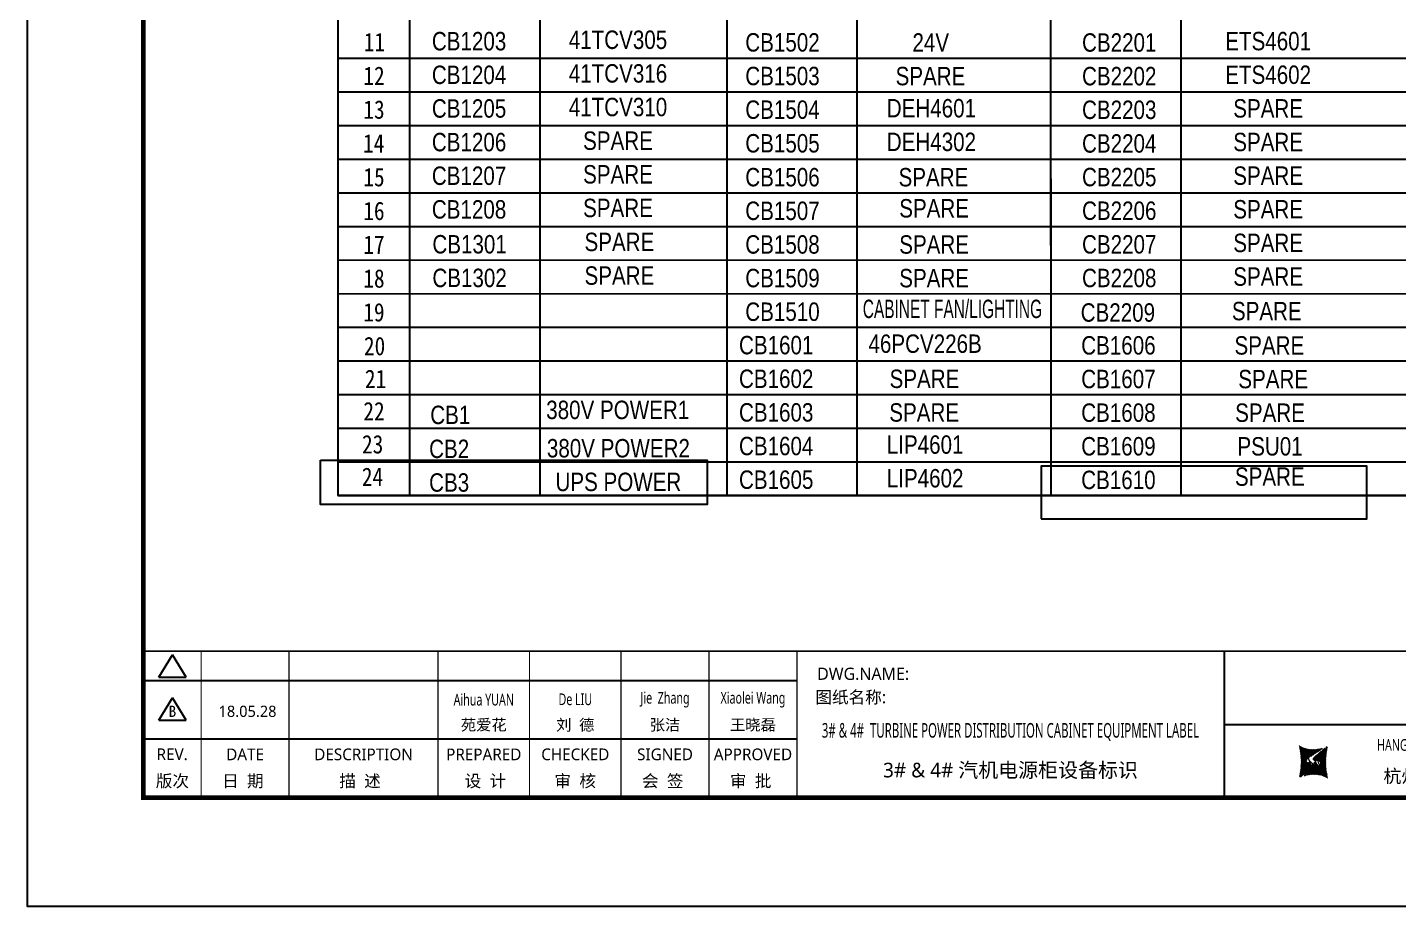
# Model space of a CAD drawing. Extents: x 81437 to 204847, y -54769 to -29444.
# Drawn here: x 120355 to 123166, y -41576 to -39774 of the extents above; entities that cross this region are included whole.
import ezdxf
from ezdxf.enums import TextEntityAlignment as Align
from ezdxf.lldxf.tags import DXFTag

# ---------------------------------------------------------------- set-up
doc = ezdxf.new("R2010")
doc.units = 0
doc.header["$LTSCALE"] = 100
doc.header["$MEASUREMENT"] = 0
for name, color, linetype in [('t', 1, 'Continuous'), ('YLT_GridLine', 7, 'Continuous'), ('YLT_GridText', 7, 'Continuous'), ('标准图框及表格', 7, 'Continuous')]:
    doc.layers.add(name, color=color, linetype=linetype)
doc.layers.add('细实线', color=7, linetype='Continuous', lineweight=20)
doc.styles.add('HZ', font='arial.ttf', dxfattribs={"width": 0.7})
doc.styles.get("Standard").update_dxf_attribs({"font": ''})
doc.styles.add('YLT_Grid', font='', dxfattribs={"width": 0.85})
doc.styles.add('微软雅黑', font='')
doc.styles.get('Standard').set_extended_font_data('SimSun')
doc.styles.get('YLT_Grid').set_extended_font_data('宋体')
doc.styles.get('微软雅黑').set_extended_font_data('Microsoft YaHei')
tags = doc.linetypes.add('CENTER', pattern=[2, 1.25, -0.25, 0.25, -0.25]).pattern_tags.tags
tags[10:11] = [DXFTag(74, 4), DXFTag(75, 0), DXFTag(340, '0'), DXFTag(46, 1.0), DXFTag(50, 0.0), DXFTag(44, 0.0), DXFTag(45, 0.0)]
tags[8:9] = [DXFTag(74, 4), DXFTag(75, 0), DXFTag(340, '0'), DXFTag(46, 1.0), DXFTag(50, 0.0), DXFTag(44, 0.0), DXFTag(45, 0.0)]
tags[6:7] = [DXFTag(74, 4), DXFTag(75, 0), DXFTag(340, '0'), DXFTag(46, 1.0), DXFTag(50, 0.0), DXFTag(44, 0.0), DXFTag(45, 0.0)]
tags[4:5] = [DXFTag(74, 4), DXFTag(75, 0), DXFTag(340, '0'), DXFTag(46, 1.0), DXFTag(50, 0.0), DXFTag(44, 0.0), DXFTag(45, 0.0)]
pattern_1 = [(45, (-6.162819773475348, -58.86246267448996), (-0.736262898216564, 0.7362628982165641), [])]

# ---------------------------------------------------------------- blocks, each defined once
blk = doc.blocks.new('空开标识')
at = {"layer": 'YLT_GridText', "style": 'YLT_Grid', "width": 0.85}
blk.add_attdef('A路1', text='', height=28, dxfattribs=at).set_placement((38.7147169765085, 3.477287093177438), align=Align.CENTER)
blk = doc.blocks.new('空开12')
at = {"layer": 'YLT_GridText', "style": 'YLT_Grid', "width": 0.8}
blk.add_attdef('KA1', text='', height=28, dxfattribs=at).set_placement((31.39270106703043, 0.8407768793404102), align=Align.CENTER)
blk = doc.blocks.new('图框')
at = {"layer": '标准图框及表格'}
h = blk.add_hatch(dxfattribs=at)
h.set_pattern_fill('ANSI31', color=5, scale=8.329863809039892, style=0)
h.set_pattern_definition(pattern_1)
edge = h.paths.add_edge_path()
edge.add_arc((2393.094436262916, -3057.016314091056), 55.18534773488954, 238.1092081981581, 291.6531626184834)
edge.add_line((2413.457117633552, -3108.307481089123), (2382.362679957259, -3129.105284474292))
edge.add_arc((2232.744557938924, -3137.191253253037), 135.3602868968974, 346.3915348661821, 374.2500326978034)
edge.add_line((2364.304773850054, -3169.039594784347), (2391.343418124445, -3146.7148906974))
edge.add_line((2385.17637942767, -3139.143911424919), (2389.981166822123, -3139.761302572286))
edge.add_spline(control_points=[(2391.307199095063, -3146.750097628447), (2392.196661605914, -3145.885543305817), (2393.808172678844, -3144.319160410171), (2393.706362376579, -3140.114756849009), (2391.263680388605, -3139.875266105763), (2389.959101290711, -3139.747359722689)], knot_values=[0, 0, 0, 0, 6.844331067525468, 12.40042740766005, 18.76924275352248, 18.76924275352248, 18.76924275352248, 18.76924275352248], weights=[1, 1, 1, 1, 1, 1], degree=3, periodic=0)
edge.add_spline(control_points=[(2382.352543285211, -3129.127895979397), (2381.626555155563, -3129.73152025812), (2380.315378592357, -3130.821700626719), (2379.381276507607, -3132.24510027398), (2378.964379386169, -3132.880374753903)], knot_values=[0, 0, 0, 0, 5.253673658024614, 9.488438564008057, 9.488438564008057, 9.488438564008057, 9.488438564008057], weights=[1, 1, 1, 1, 1], degree=3, periodic=0)
edge.add_spline(control_points=[(2380.109845815059, -3131.144179531064), (2379.558651433159, -3131.767985770505), (2378.469607692277, -3133.249177120419), (2378.75000888206, -3136.59141356358), (2381.696031569307, -3138.758015293683), (2384.022624161043, -3139.007997601494), (2385.15175362843, -3139.129317677358)], knot_values=[10.66597461496156, 10.66597461496156, 10.66597461496156, 10.66597461496156, 18.97770399508879, 28.89455822145742, 41.119553648298, 52.64692538081317, 52.64692538081317, 52.64692538081317, 52.64692538081317], weights=[1, 1, 1, 1, 1, 1, 1], degree=3, periodic=0)
h = blk.add_hatch(dxfattribs=at)
h.set_pattern_fill('ANSI31', color=3, scale=8.329863809039892, style=0)
h.set_pattern_definition(pattern_1)
edge = h.paths.add_edge_path()
edge.add_line((2396.306912351669, -3134.638821765021), (2401.543221691929, -3135.303048767099))
edge.add_spline(control_points=[(2394.881673431148, -3127.632408877759), (2393.992210920092, -3128.496963200258), (2392.380699847337, -3130.063346096064), (2392.482510149457, -3134.26774965708), (2394.925192137576, -3134.507240400384), (2396.229771235499, -3134.635146783385)], knot_values=[0, 0, 0, 0, 6.844331067526932, 12.40042740766158, 18.76924275352342, 18.76924275352342, 18.76924275352342, 18.76924275352342], weights=[1, 1, 1, 1, 1, 1], degree=3, periodic=0)
edge.add_line((2421.884098676157, -3105.342911721815), (2394.845454401773, -3127.667615808762))
edge.add_spline(control_points=[(2406.462349776273, -3142.781070641064), (2406.85282482484, -3142.285248106444), (2407.700959278394, -3140.915136680455), (2407.438863643569, -3137.791092942495), (2404.4928409567, -3135.624491212552), (2402.166248364556, -3135.374508904741), (2401.037118897577, -3135.253188828716)], knot_values=[12.65408913243743, 12.65408913243743, 12.65408913243743, 12.65408913243743, 18.97770399508879, 28.89455822145742, 41.119553648298, 52.64692538081317, 52.64692538081317, 52.64692538081317, 52.64692538081317], weights=[1, 1, 1, 1, 1, 1, 1], degree=3, periodic=0)
edge.add_line((2405.463463917236, -3143.838156073773), (2406.618423075823, -3142.594514654259))
edge.add_line((2403.858524028219, -3145.261600863971), (2405.463463917236, -3143.838156073904))
edge.add_line((2372.73175489228, -3166.075025417009), (2403.826192568573, -3145.277222031841))
edge.add_arc((2393.094436262916, -3217.366192415033), 55.18534773488965, 58.10920819815809, 111.6531626184834)
edge.add_arc((2553.444314586908, -3137.191253253037), 135.360286896897, 166.3915348661823, 194.2500326978024)
at = {"color": 7}
for p, q in [((2209.47921527367, -2910.443887418679), (2209.47921527367, -3210.443887418679)), ((-6.162819773475348, -2970.443887418679), (1333.995352829523, -2970.443887418679)), ((2209.47921527367, -3060.443887418679), (3109.47921527367, -3060.443887418679)), ((-6.162819773475348, -3090.443887418679), (1333.995352829523, -3090.443887418679))]:
    blk.add_line(p, q, dxfattribs=at)
at = {"color": 7, "const_width": 3}
blk.add_lwpolyline([(4109.47921527367, -2910.443887418679), (-6.162819773475348, -2910.443887418679)], dxfattribs=at)
at = {"layer": 't', "color": 7}
for p, q in [((25.78656344305637, -2963.855076038152), (53.73638948711596, -2917.984787991318)), ((81.68621553114644, -2963.855076038152), (53.73638948711596, -2917.984787991318)), ((25.78656344305637, -2963.855076038152), (81.68621553114644, -2963.855076038152)), ((25.78656344305637, -3051.839702165522), (53.73638948711596, -3005.969414118631)), ((81.68621553114644, -3051.839702165522), (53.73638948711596, -3005.969414118631)), ((25.78656344305637, -3051.839702165522), (81.68621553114644, -3051.839702165522))]:
    blk.add_line(p, q, dxfattribs=at)
at = {"layer": 't', "color": 7, "const_width": 9.61519705431492}
blk.add_lwpolyline([(4109.47921527367, -3210.443887418679), (4109.47921527367, -58.86246267448996), (-6.162819773475348, -58.86246267448996), (-6.162819773475348, -3210.443887418679)], close=True, dxfattribs=at)
at = {"layer": 't', "color": 7, "const_width": 2.40379926357873}
for points in [[(112.6024995874977, -2911.645787050457), (112.6024995874977, -3210.443887418679)], [(292.8874443558816, -2911.645787050457), (292.8874443558816, -3210.443887418679)], [(598.2254953145239, -2911.645787050457), (598.2254953145239, -3215.27550872017)], [(785.8254793036103, -2911.645787050457), (785.8254793036103, -3215.27550872017)], [(973.4254632926677, -2911.645787050457), (973.4254632926677, -3215.27550872017)], [(1153.71040806111, -2911.645787050457), (1153.71040806111, -3215.27550872017)], [(1333.995352829523, -2911.645787050457), (1333.995352829523, -3215.27550872017)]]:
    blk.add_lwpolyline(points, dxfattribs=at)
at = {"color": 7, "linetype": 'CENTER', "style": '微软雅黑'}
blk.add_text('杭州和利时自动化有限公司', height=27, dxfattribs=at).set_placement((2536.38633266712, -3179.976961063531))
at = {"color": 7, "style": '微软雅黑', "flags": 8}
for tag, p, height in [('DWG.NAME:', (1375.473639447489, -2969.2419877869), 25), ('DWG.NO.:', (3122.023352488108, -3089.264933317976), 24), ('图纸编号', (3309.199899152482, -3111.267140832559), 24), ('FILENO.:', (3122.509725826509, -3164.966587124836), 24), ('文档号', (3311.563545755656, -3182.994948628203), 24)]:
    blk.add_attdef(tag, p, '', height=height, dxfattribs=at)
at = {"color": 7, "style": '微软雅黑', "width": 0.8, "flags": 8}
for tag, p, height in [('PROJECTNAME:', (3119.317365890063, -2971.670387076527), 24), ('PROJECT_NAME', (3324.743137664682, -2969.191656158461), 25)]:
    blk.add_attdef(tag, p, '', height=height, dxfattribs=at)
at = {"color": 7, "style": '微软雅黑', "flags": 8}
for tag, height, width, p in [('RENLIU', 24, 0.7, (692.0254873090671, -3009.243060483925)), ('SHUFENWANG', 24, 0.7, (879.6254712981536, -3009.243060483925)), ('FANGHOU', 24, 0.7, (1063.567935676903, -3009.243060483925)), ('DANDANLI', 24, 0.7, (1243.852880445316, -3009.243060483925)), ('#10STATIONONTROLCABINETCOVER', 30, 0.6, (1771.737284051596, -3076.044837234568)), ('HANGZHOUHOLLYSYSAUTOMATIONCO.,LTD.', 24, 0.7, (2763.919484516009, -3104.577265918681))]:
    blk.add_attdef(tag, text='', height=height, dxfattribs=dict(at, width=width)).set_placement(p, align=Align.MIDDLE)
for tag, p in [('图纸名称:', (1371.649552043295, -3024.785799731683)), ('项目名称', (3272.897224152879, -3045.626842364768))]:
    blk.add_attdef(tag, text='', height=25, dxfattribs=at).set_placement(p, align=Align.BOTTOM_LEFT)
at = {"color": 7, "flags": 8}
blk.add_attdef('A', text='', height=23, dxfattribs=at).set_placement((53.73638948711596, -3033.744016823508), align=Align.MIDDLE)
at = {"color": 7, "style": '微软雅黑', "flags": 8}
for tag, height, p in [('设计时间', 23, (207.7030023673433, -3033.744016823508)), ('刘仁', 23, (692.0254873090671, -3061.050838701933)), ('王姝芬', 23, (879.6254712981536, -3061.050838701933)), ('侯方', 23, (1063.567935676903, -3061.050838701933)), ('李丹丹', 23, (1243.852880445316, -3061.050838701933)), ('PAGEXOFX', 24, (3947.55098377166, -3097.943887418679)), ('REV.', 24, (53.21983990701119, -3121.911417548025)), ('DATE', 24, (202.7449719716897, -3121.911417548025)), ('DESCRIPTION', 24, (445.5564698352027, -3121.911417548025)), ('PREPARED', 24, (692.0254873090671, -3121.911417548025)), ('CHECKED', 24, (879.625471298139, -3121.911417548025)), ('SIGNED', 24, (1063.567935676889, -3121.911417548025)), ('APPROVED', 24, (1243.852880445316, -3121.911417548025)), ('图纸名称', 30, (1771.737284051596, -3153.557526718527)), ('第几页共几页', 24, (3947.55098377166, -3172.943887418679))]:
    blk.add_attdef(tag, text='', height=height, dxfattribs=at).set_placement(p, align=Align.MIDDLE)
at = {"layer": 't', "color": 7, "style": '微软雅黑'}
for s, p in [('版次', (53.73638948711596, -3176.462903945333)), ('日  期', (198.0371495971121, -3176.462903945333)), ('描  述', (438.3267756979694, -3176.462903945333)), ('设  计', (695.3342144116759, -3176.462903945333)), ('审  核', (879.4319590690502, -3176.462903945333)), ('会  签', (1058.860113302311, -3176.462903945333)), ('审  批', (1239.145058070724, -3176.462903945333))]:
    blk.add_text(s, height=25, dxfattribs=at).set_placement(p, align=Align.MIDDLE_CENTER)
at = {"layer": '标准图框及表格', "color": 5, "style": 'HZ'}
for s, p in [('pgqh', (2367.722055843864, -3118.539690870716)), ('hollilas', (2367.889081852576, -3144.830947292762))]:
    blk.add_text(s, height=5.205656721233694, dxfattribs=at).set_placement(p)
at = {"layer": '标准图框及表格', "color": 3, "style": 'HZ'}
for s, height, p in [('auto', 8.676094535389492, (2394.744307490306, -3133.062499086471)), ('hollysys', 4.338047267694746, (2396.375285240625, -3158.593924068552))]:
    blk.add_text(s, height=height, dxfattribs=at).set_placement(p)

msp = doc.modelspace()

# ---------------------------------------------------------------- linework, layer by layer
at = {"color": 1}
for points in [[(120355.3950791978, -37999.29143246691), (125114.1564697124, -37999.29143246691), (125114.1564697124, -41575.84011828716), (120355.3950791978, -41575.84011828716)], [(120955.9561020582, -40661.00968214823), (121749.052941217, -40661.00968214823), (121749.052941217, -40752.11430861527), (120955.9561020582, -40752.11430861527)], [(122433.668935976, -40781.48593093804), (123101.1902899123, -40781.48593093804), (123101.1902899123, -40673.57084308856), (122433.668935976, -40673.57084308856)]]:
    msp.add_lwpolyline(points, close=True, dxfattribs=at)
at = {"layer": 'YLT_GridLine', "color": 7, "lineweight": 25}
for p, q in [((121138.6135148714, -38941.03018284263), (121138.6299819893, -40733.31392611813)), ((121405.7318348714, -38941.03018284263), (121405.7318348714, -40733.32668732898)), ((121788.8592161701, -38941.01405980851), (121788.8592161701, -40733.3449918418)), ((122055.97753617, -38941.01405980851), (122055.9940032267, -40733.35775462612)), ((122453.0184670189, -38941.03306281535), (122453.0481077505, -40733.37672451004)), ((122453.0184672122, -38941.04294754566), (122453.0481081922, -40457.68565321614)), ((122720.1367872122, -38941.04294754566), (122720.1718161491, -40733.38948676507)), ((120992.1259815012, -39837.16804665935), (124089.7206957152, -39837.3160391155)), ((120992.1259815012, -39906.10180665935), (124089.7206957152, -39906.2497991155)), ((120992.1259815012, -39975.03556665934), (124089.7206957152, -39975.18355911548)), ((120992.1259815012, -40043.96932665932), (124089.7206957152, -40044.11731911547)), ((120992.1259815012, -40112.90308665932), (124089.7206957152, -40113.05107911547)), ((120992.1259815012, -40181.8368466593), (124089.7206957152, -40181.98483911545)), ((120992.1259815012, -40250.77060665929), (124089.7206957152, -40250.91859911544)), ((120992.1259815012, -40319.70436665928), (124089.7206957152, -40319.85235911543)), ((120992.1259815012, -40388.63812665927), (124089.7206957152, -40388.78611911542)), ((120992.0990353269, -40457.57188537186), (124089.6937495408, -40457.71987782801)), ((120992.1259815012, -40457.57188665926), (124089.7206957152, -40457.71987911541)), ((120992.0720891525, -40526.50564408446), (124089.6668033665, -40526.65363654061)), ((120992.0990353269, -40526.50564537186), (124089.6937495408, -40526.65363782801)), ((120992.0451429781, -40595.43940279706), (124089.6398571921, -40595.58739525321)), ((120992.0720891525, -40595.43940408446), (124089.6668033665, -40595.58739654061)), ((120992.0181968038, -40664.37316150966), (124089.6129110178, -40664.52115396581)), ((120992.0451429781, -40664.37316279706), (124089.6398571921, -40664.52115525321)), ((120992.0181968038, -40733.30692150965), (124089.6129110178, -40733.4549139658))]:
    msp.add_line(p, q, dxfattribs=at)
msp.add_lwpolyline([(120992.1259815012, -38941.02967467239), (124089.7206957152, -38941.17766712854), (124089.7075220403, -40733.45491848599), (120992.155622294, -40733.30692807538)], close=True, dxfattribs=at)

# ---------------------------------------------------------------- block references
at = {"color": 1}
ref = msp.add_blockref('图框', (120598.9120286278, -38141.98175999288), dxfattribs=at)
ref.add_attrib('HANGZHOUHOLLYSYSAUTOMATIONCO.,LTD.', 'HANGZHOU HOLLYSYS AUTOMATION CO.,LTD.', dxfattribs={"color": 7, "height": 24, "style": '微软雅黑', "width": 0.6999999999999998}).set_placement((123362.8315131439, -41246.55902591156), align=Align.MIDDLE)
ref.add_attrib('图纸名称:', '图纸名称:', dxfattribs={"color": 7, "height": 25, "style": '微软雅黑', "flags": 8}).set_placement((121970.5615806711, -41166.76755972456), align=Align.BOTTOM_LEFT)
ref.add_attrib('#10STATIONONTROLCABINETCOVER', '3# & 4#  TURBINE POWER DISTRIBUTION CABINET EQUIPMENT LABEL', dxfattribs={"color": 7, "height": 30, "style": '微软雅黑', "width": 0.6, "flags": 8}).set_placement((122370.6493126795, -41218.02659722745), align=Align.MIDDLE)
ref.add_attrib('DWG.NAME:', 'DWG.NAME:', (121974.3856680753, -41111.22374777978), dxfattribs={"color": 7, "height": 25, "style": '微软雅黑', "flags": 8})
ref.add_attrib('DANDANLI', 'Xiaolei Wang', dxfattribs={"color": 7, "height": 24, "style": '微软雅黑', "width": 0.6999999999999998, "flags": 8}).set_placement((121842.7649090732, -41151.2248204768), align=Align.MIDDLE)
ref.add_attrib('FANGHOU', 'Jie  Zhang', dxfattribs={"color": 7, "height": 24, "style": '微软雅黑', "width": 0.6999999999999998, "flags": 8}).set_placement((121662.4799643047, -41151.2248204768), align=Align.MIDDLE)
ref.add_attrib('SHUFENWANG', 'De LIU', dxfattribs={"color": 7, "height": 24, "style": '微软雅黑', "width": 0.6999999999999998, "flags": 8}).set_placement((121478.537499926, -41151.2248204768), align=Align.MIDDLE)
ref.add_attrib('RENLIU', 'Aihua YUAN', dxfattribs={"color": 7, "height": 24, "style": '微软雅黑', "width": 0.6999999999999998, "flags": 8}).set_placement((121290.9375159369, -41151.2248204768), align=Align.MIDDLE)
ref.add_attrib('APPROVED', 'APPROVED', dxfattribs={"color": 7, "height": 24, "style": '微软雅黑'}).set_placement((121842.7649090732, -41263.89317754091), align=Align.MIDDLE)
ref.add_attrib('SIGNED', 'SIGNED', dxfattribs={"color": 7, "height": 24, "style": '微软雅黑'}).set_placement((121662.4799643047, -41263.89317754091), align=Align.MIDDLE)
ref.add_attrib('CHECKED', 'CHECKED', dxfattribs={"color": 7, "height": 24, "style": '微软雅黑'}).set_placement((121478.537499926, -41263.89317754091), align=Align.MIDDLE)
ref.add_attrib('PREPARED', 'PREPARED', dxfattribs={"color": 7, "height": 24, "style": '微软雅黑'}).set_placement((121290.9375159369, -41263.89317754091), align=Align.MIDDLE)
ref.add_attrib('DESCRIPTION', 'DESCRIPTION', dxfattribs={"color": 7, "height": 24, "style": '微软雅黑'}).set_placement((121044.468498463, -41263.89317754091), align=Align.MIDDLE)
ref.add_attrib('DATE', 'DATE', dxfattribs={"color": 7, "height": 24, "style": '微软雅黑', "flags": 8}).set_placement((120801.6570005995, -41263.89317754091), align=Align.MIDDLE)
ref.add_attrib('REV.', 'REV.', dxfattribs={"color": 7, "height": 24, "style": '微软雅黑', "flags": 8}).set_placement((120652.1318685349, -41263.89317754091), align=Align.MIDDLE)
ref.add_attrib('A', 'B', dxfattribs={"color": 7, "height": 23, "flags": 8}).set_placement((120652.648418115, -41175.72577681639), align=Align.MIDDLE)
ref.add_attrib('设计时间', '18.05.28', dxfattribs={"color": 7, "height": 23, "style": '微软雅黑', "flags": 8}).set_placement((120806.6150309952, -41175.72577681639), align=Align.MIDDLE)
ref.add_attrib('李丹丹', '王晓磊', dxfattribs={"color": 7, "height": 23, "style": '微软雅黑', "flags": 8}).set_placement((121842.7649090732, -41203.03259869482), align=Align.MIDDLE)
ref.add_attrib('侯方', '张洁', dxfattribs={"color": 7, "height": 23, "style": '微软雅黑', "flags": 8}).set_placement((121662.4799643047, -41203.03259869482), align=Align.MIDDLE)
ref.add_attrib('王姝芬', '刘  德', dxfattribs={"color": 7, "height": 23, "style": '微软雅黑', "flags": 8}).set_placement((121478.537499926, -41203.03259869482), align=Align.MIDDLE)
ref.add_attrib('刘仁', '苑爱花', dxfattribs={"color": 7, "height": 23, "style": '微软雅黑', "flags": 8}).set_placement((121290.9375159369, -41203.03259869482), align=Align.MIDDLE)
ref.add_attrib('图纸名称', '3# & 4# 汽机电源柜设备标识', dxfattribs={"color": 7, "height": 30, "style": '微软雅黑', "flags": 8}).set_placement((122370.6493126795, -41295.53928671141), align=Align.MIDDLE)
at = {"layer": '细实线'}
ref = msp.add_blockref('空开12', (121218.4349580194, -39822.372716822), dxfattribs=dict(at, xscale=1.348704000001308, yscale=1.348703999999834, zscale=1.348704))
ref.add_attrib('KA1', 'CB1203', dxfattribs={"layer": 'YLT_GridText', "height": 37.763712, "style": 'HZ', "width": 0.8}).set_placement((121260.7744195193, -39821.23875768173), align=Align.CENTER)
ref = msp.add_blockref('空开标识', (121513.8497690248, -39823.01226752057), dxfattribs=dict(at, xscale=1.348704000001308, yscale=1.348703999999834, zscale=1.348704))
ref.add_attrib('A路1', '41TCV305', dxfattribs={"layer": 'YLT_GridText', "height": 37.763712, "style": 'HZ', "width": 0.8}).set_placement((121566.0644626699, -39818.32243650886), align=Align.CENTER)
ref = msp.add_blockref('空开12', (121860.9687358963, -39824.81795079132), dxfattribs=dict(at, xscale=1.348704000001308, yscale=1.348703999999834, zscale=1.348704))
ref.add_attrib('KA1', 'CB1502', dxfattribs={"layer": 'YLT_GridText', "height": 37.763712, "style": 'HZ', "width": 0.8}).set_placement((121903.3081973962, -39823.68399165104), align=Align.CENTER)
ref = msp.add_blockref('空开标识', (122155.0323618387, -39828.53369409914), dxfattribs=dict(at, xscale=1.348704000001308, yscale=1.348703999999834, zscale=1.348704))
ref.add_attrib('A路1', '24V', dxfattribs={"layer": 'YLT_GridText', "height": 37.763712, "style": 'HZ', "width": 0.8}).set_placement((122207.2470554837, -39823.84386308742), align=Align.CENTER)
ref = msp.add_blockref('空开12', (122551.275861141, -39825.11027479398), dxfattribs=dict(at, xscale=1.348704000001308, yscale=1.348703999999834, zscale=1.348704))
ref.add_attrib('KA1', 'CB2201', dxfattribs={"layer": 'YLT_GridText', "height": 37.763712, "style": 'HZ', "width": 0.8}).set_placement((122593.6153226409, -39823.97631565371), align=Align.CENTER)
ref = msp.add_blockref('空开标识', (122846.6906721464, -39825.74982549255), dxfattribs=dict(at, xscale=1.348704000001308, yscale=1.348703999999834, zscale=1.348704))
ref.add_attrib('A路1', 'ETS4601', dxfattribs={"layer": 'YLT_GridText', "height": 37.763712, "style": 'HZ', "width": 0.8}).set_placement((122898.9053657915, -39821.05999448084), align=Align.CENTER)
ref = msp.add_blockref('空开12', (121218.4349580194, -39891.30647682199), dxfattribs=dict(at, xscale=1.348704000001308, yscale=1.348703999999834, zscale=1.348704))
ref.add_attrib('KA1', 'CB1204', dxfattribs={"layer": 'YLT_GridText', "height": 37.763712, "style": 'HZ', "width": 0.8}).set_placement((121260.7744195193, -39890.17251768172), align=Align.CENTER)
ref = msp.add_blockref('空开标识', (121513.8497690248, -39891.94602752057), dxfattribs=dict(at, xscale=1.348704000001308, yscale=1.348703999999834, zscale=1.348704))
ref.add_attrib('A路1', '41TCV316', dxfattribs={"layer": 'YLT_GridText', "height": 37.763712, "style": 'HZ', "width": 0.8}).set_placement((121566.0644626699, -39887.25619650885), align=Align.CENTER)
ref = msp.add_blockref('空开12', (121860.9687358963, -39893.75171079131), dxfattribs=dict(at, xscale=1.348704000001308, yscale=1.348703999999834, zscale=1.348704))
ref.add_attrib('KA1', 'CB1503', dxfattribs={"layer": 'YLT_GridText', "height": 37.763712, "style": 'HZ', "width": 0.8}).set_placement((121903.3081973962, -39892.61775165104), align=Align.CENTER)
ref = msp.add_blockref('空开标识', (122154.4611063587, -39897.46742680651), dxfattribs=dict(at, xscale=1.348704000001308, yscale=1.348703999999834, zscale=1.348704))
ref.add_attrib('A路1', 'SPARE', dxfattribs={"layer": 'YLT_GridText', "height": 37.763712, "style": 'HZ', "width": 0.8}).set_placement((122206.6758000038, -39892.77759579478), align=Align.CENTER)
ref = msp.add_blockref('空开12', (122551.275861141, -39894.04403479397), dxfattribs=dict(at, xscale=1.348704000001308, yscale=1.348703999999834, zscale=1.348704))
ref.add_attrib('KA1', 'CB2202', dxfattribs={"layer": 'YLT_GridText', "height": 37.763712, "style": 'HZ', "width": 0.8}).set_placement((122593.6153226409, -39892.9100756537), align=Align.CENTER)
ref = msp.add_blockref('空开标识', (122846.6906721464, -39894.68358549254), dxfattribs=dict(at, xscale=1.348704000001308, yscale=1.348703999999834, zscale=1.348704))
ref.add_attrib('A路1', 'ETS4602', dxfattribs={"layer": 'YLT_GridText', "height": 37.763712, "style": 'HZ', "width": 0.8}).set_placement((122898.9053657915, -39889.99375448083), align=Align.CENTER)
ref = msp.add_blockref('空开12', (121218.4349580194, -39960.24023682198), dxfattribs=dict(at, xscale=1.348704000001308, yscale=1.348703999999834, zscale=1.348704))
ref.add_attrib('KA1', 'CB1205', dxfattribs={"layer": 'YLT_GridText', "height": 37.763712, "style": 'HZ', "width": 0.8}).set_placement((121260.7744195193, -39959.10627768171), align=Align.CENTER)
ref = msp.add_blockref('空开标识', (121513.8497690248, -39960.87978752056), dxfattribs=dict(at, xscale=1.348704000001308, yscale=1.348703999999834, zscale=1.348704))
ref.add_attrib('A路1', '41TCV310', dxfattribs={"layer": 'YLT_GridText', "height": 37.763712, "style": 'HZ', "width": 0.8}).set_placement((121566.0644626699, -39956.18995650884), align=Align.CENTER)
ref = msp.add_blockref('空开12', (121860.9687358963, -39962.6854707913), dxfattribs=dict(at, xscale=1.348704000001308, yscale=1.348703999999834, zscale=1.348704))
ref.add_attrib('KA1', 'CB1504', dxfattribs={"layer": 'YLT_GridText', "height": 37.763712, "style": 'HZ', "width": 0.8}).set_placement((121903.3081973962, -39961.55151165103), align=Align.CENTER)
ref = msp.add_blockref('空开标识', (122156.3835469018, -39963.32502148988), dxfattribs=dict(at, xscale=1.348704000001308, yscale=1.348703999999834, zscale=1.348704))
ref.add_attrib('A路1', 'DEH4601', dxfattribs={"layer": 'YLT_GridText', "height": 37.763712, "style": 'HZ', "width": 0.8}).set_placement((122208.5982405469, -39958.63519047815), align=Align.CENTER)
ref = msp.add_blockref('空开12', (122551.275861141, -39962.97779479397), dxfattribs=dict(at, xscale=1.348704000001308, yscale=1.348703999999834, zscale=1.348704))
ref.add_attrib('KA1', 'CB2203', dxfattribs={"layer": 'YLT_GridText', "height": 37.763712, "style": 'HZ', "width": 0.8}).set_placement((122593.6153226409, -39961.84383565369), align=Align.CENTER)
ref = msp.add_blockref('空开标识', (122846.6906721464, -39963.61734549254), dxfattribs=dict(at, xscale=1.348704000001308, yscale=1.348703999999834, zscale=1.348704))
ref.add_attrib('A路1', 'SPARE', dxfattribs={"layer": 'YLT_GridText', "height": 37.763712, "style": 'HZ', "width": 0.8}).set_placement((122898.9053657915, -39958.92751448083), align=Align.CENTER)
ref = msp.add_blockref('空开12', (121218.4349580194, -40029.17399682197), dxfattribs=dict(at, xscale=1.348704000001308, yscale=1.348703999999834, zscale=1.348704))
ref.add_attrib('KA1', 'CB1206', dxfattribs={"layer": 'YLT_GridText', "height": 37.763712, "style": 'HZ', "width": 0.8}).set_placement((121260.7744195193, -40028.04003768171), align=Align.CENTER)
ref = msp.add_blockref('空开标识', (121513.8497690248, -40029.81354752055), dxfattribs=dict(at, xscale=1.348704000001308, yscale=1.348703999999834, zscale=1.348704))
ref.add_attrib('A路1', 'SPARE', dxfattribs={"layer": 'YLT_GridText', "height": 37.763712, "style": 'HZ', "width": 0.8}).set_placement((121566.0644626699, -40025.12371650883), align=Align.CENTER)
ref = msp.add_blockref('空开12', (121860.9687358963, -40031.61923079129), dxfattribs=dict(at, xscale=1.348704000001308, yscale=1.348703999999834, zscale=1.348704))
ref.add_attrib('KA1', 'CB1505', dxfattribs={"layer": 'YLT_GridText', "height": 37.763712, "style": 'HZ', "width": 0.8}).set_placement((121903.3081973962, -40030.48527165102), align=Align.CENTER)
ref = msp.add_blockref('空开标识', (122156.3835469018, -40032.25878148987), dxfattribs=dict(at, xscale=1.348704000001308, yscale=1.348703999999834, zscale=1.348704))
ref.add_attrib('A路1', 'DEH4302', dxfattribs={"layer": 'YLT_GridText', "height": 37.763712, "style": 'HZ', "width": 0.8}).set_placement((122208.5982405469, -40027.56895047815), align=Align.CENTER)
ref = msp.add_blockref('空开12', (122551.275861141, -40031.91155479396), dxfattribs=dict(at, xscale=1.348704000001308, yscale=1.348703999999834, zscale=1.348704))
ref.add_attrib('KA1', 'CB2204', dxfattribs={"layer": 'YLT_GridText', "height": 37.763712, "style": 'HZ', "width": 0.8}).set_placement((122593.6153226409, -40030.77759565369), align=Align.CENTER)
ref = msp.add_blockref('空开标识', (122846.6906721464, -40032.55110549254), dxfattribs=dict(at, xscale=1.348704000001308, yscale=1.348703999999834, zscale=1.348704))
ref.add_attrib('A路1', 'SPARE', dxfattribs={"layer": 'YLT_GridText', "height": 37.763712, "style": 'HZ', "width": 0.8}).set_placement((122898.9053657915, -40027.86127448081), align=Align.CENTER)
ref = msp.add_blockref('空开12', (121218.4349580194, -40098.10775682197), dxfattribs=dict(at, xscale=1.348704000001308, yscale=1.348703999999834, zscale=1.348704))
ref.add_attrib('KA1', 'CB1207', dxfattribs={"layer": 'YLT_GridText', "height": 37.763712, "style": 'HZ', "width": 0.8}).set_placement((121260.7744195193, -40096.97379768169), align=Align.CENTER)
ref = msp.add_blockref('空开标识', (121513.8497690248, -40098.74730752054), dxfattribs=dict(at, xscale=1.348704000001308, yscale=1.348703999999834, zscale=1.348704))
ref.add_attrib('A路1', 'SPARE', dxfattribs={"layer": 'YLT_GridText', "height": 37.763712, "style": 'HZ', "width": 0.8}).set_placement((121566.0644626699, -40094.05747650883), align=Align.CENTER)
ref = msp.add_blockref('空开12', (121860.9631750108, -40101.04449101056), dxfattribs=dict(at, xscale=1.348704000001308, yscale=1.348703999999834, zscale=1.348704))
ref.add_attrib('KA1', 'CB1506', dxfattribs={"layer": 'YLT_GridText', "height": 37.763712, "style": 'HZ', "width": 0.8}).set_placement((121903.3026365106, -40099.91053187029), align=Align.CENTER)
ref = msp.add_blockref('空开标识', (122160.4954900768, -40104.72998932729), dxfattribs=dict(at, xscale=1.348704000001308, yscale=1.348703999999834, zscale=1.348704))
ref.add_attrib('A路1', 'SPARE', dxfattribs={"layer": 'YLT_GridText', "height": 37.763712, "style": 'HZ', "width": 0.8}).set_placement((122212.7101837219, -40100.04015831557), align=Align.CENTER)
ref = msp.add_blockref('空开12', (122551.275861141, -40100.84531479395), dxfattribs=dict(at, xscale=1.348704000001308, yscale=1.348703999999834, zscale=1.348704))
ref.add_attrib('KA1', 'CB2205', dxfattribs={"layer": 'YLT_GridText', "height": 37.763712, "style": 'HZ', "width": 0.8}).set_placement((122593.6153226409, -40099.71135565368), align=Align.CENTER)
ref = msp.add_blockref('空开标识', (122846.6906721464, -40101.48486549252), dxfattribs=dict(at, xscale=1.348704000001308, yscale=1.348703999999834, zscale=1.348704))
ref.add_attrib('A路1', 'SPARE', dxfattribs={"layer": 'YLT_GridText', "height": 37.763712, "style": 'HZ', "width": 0.8}).set_placement((122898.9053657915, -40096.79503448081), align=Align.CENTER)
ref = msp.add_blockref('空开12', (121218.4349580194, -40167.04151682196), dxfattribs=dict(at, xscale=1.348704000001308, yscale=1.348703999999834, zscale=1.348704))
ref.add_attrib('KA1', 'CB1208', dxfattribs={"layer": 'YLT_GridText', "height": 37.763712, "style": 'HZ', "width": 0.8}).set_placement((121260.7744195193, -40165.90755768169), align=Align.CENTER)
ref = msp.add_blockref('空开标识', (121513.8497690248, -40167.68106752053), dxfattribs=dict(at, xscale=1.348704000001308, yscale=1.348703999999834, zscale=1.348704))
ref.add_attrib('A路1', 'SPARE', dxfattribs={"layer": 'YLT_GridText', "height": 37.763712, "style": 'HZ', "width": 0.8}).set_placement((121566.0644626699, -40162.99123650882), align=Align.CENTER)
ref = msp.add_blockref('空开12', (121860.9631750108, -40169.97825101055), dxfattribs=dict(at, xscale=1.348704000001308, yscale=1.348703999999834, zscale=1.348704))
ref.add_attrib('KA1', 'CB1507', dxfattribs={"layer": 'YLT_GridText', "height": 37.763712, "style": 'HZ', "width": 0.8}).set_placement((121903.3026365106, -40168.84429187028), align=Align.CENTER)
ref = msp.add_blockref('空开标识', (122161.92876799, -40168.40144784968), dxfattribs=dict(at, xscale=1.348704000001308, yscale=1.348703999999834, zscale=1.348704))
ref.add_attrib('A路1', 'SPARE', dxfattribs={"layer": 'YLT_GridText', "height": 37.763712, "style": 'HZ', "width": 0.8}).set_placement((122214.1434616351, -40163.71161683795), align=Align.CENTER)
ref = msp.add_blockref('空开12', (122551.275861141, -40169.77907479394), dxfattribs=dict(at, xscale=1.348704000001308, yscale=1.348703999999834, zscale=1.348704))
ref.add_attrib('KA1', 'CB2206', dxfattribs={"layer": 'YLT_GridText', "height": 37.763712, "style": 'HZ', "width": 0.8}).set_placement((122593.6153226409, -40168.64511565367), align=Align.CENTER)
ref = msp.add_blockref('空开标识', (122846.6906721464, -40170.41862549252), dxfattribs=dict(at, xscale=1.348704000001308, yscale=1.348703999999834, zscale=1.348704))
ref.add_attrib('A路1', 'SPARE', dxfattribs={"layer": 'YLT_GridText', "height": 37.763712, "style": 'HZ', "width": 0.8}).set_placement((122898.9053657915, -40165.7287944808), align=Align.CENTER)
ref = msp.add_blockref('空开标识', (121516.7690068897, -40237.33954272826), dxfattribs=dict(at, xscale=1.348704000001308, yscale=1.348703999999834, zscale=1.348704))
ref.add_attrib('A路1', 'SPARE', dxfattribs={"layer": 'YLT_GridText', "height": 37.763712, "style": 'HZ', "width": 0.8}).set_placement((121568.9837005348, -40232.64971171655), align=Align.CENTER)
ref = msp.add_blockref('空开12', (121219.5145280403, -40238.55616020747), dxfattribs=dict(at, xscale=1.348704000001308, yscale=1.348703999999834, zscale=1.348704))
ref.add_attrib('KA1', 'CB1301', dxfattribs={"layer": 'YLT_GridText', "height": 37.763712, "style": 'HZ', "width": 0.8}).set_placement((121261.8539895402, -40237.42220106719), align=Align.CENTER)
ref = msp.add_blockref('空开12', (121860.9631750108, -40238.91201101054), dxfattribs=dict(at, xscale=1.348704000001308, yscale=1.348703999999834, zscale=1.348704))
ref.add_attrib('KA1', 'CB1508', dxfattribs={"layer": 'YLT_GridText', "height": 37.763712, "style": 'HZ', "width": 0.8}).set_placement((121903.3026365106, -40237.77805187027), align=Align.CENTER)
ref = msp.add_blockref('空开标识', (122161.9252231533, -40242.59757763502), dxfattribs=dict(at, xscale=1.348704000001308, yscale=1.348703999999834, zscale=1.348704))
ref.add_attrib('A路1', 'SPARE', dxfattribs={"layer": 'YLT_GridText', "height": 37.763712, "style": 'HZ', "width": 0.8}).set_placement((122214.1399167983, -40237.90774662329), align=Align.CENTER)
ref = msp.add_blockref('空开12', (122551.275861141, -40238.71283479394), dxfattribs=dict(at, xscale=1.348704000001308, yscale=1.348703999999834, zscale=1.348704))
ref.add_attrib('KA1', 'CB2207', dxfattribs={"layer": 'YLT_GridText', "height": 37.763712, "style": 'HZ', "width": 0.8}).set_placement((122593.6153226409, -40237.57887565366), align=Align.CENTER)
ref = msp.add_blockref('空开标识', (122846.6906721464, -40239.35238549251), dxfattribs=dict(at, xscale=1.348704000001308, yscale=1.348703999999834, zscale=1.348704))
ref.add_attrib('A路1', 'SPARE', dxfattribs={"layer": 'YLT_GridText', "height": 37.763712, "style": 'HZ', "width": 0.8}).set_placement((122898.9053657915, -40234.6625544808), align=Align.CENTER)
ref = msp.add_blockref('空开12', (121219.5145280403, -40307.48992020746), dxfattribs=dict(at, xscale=1.348704000001308, yscale=1.348703999999834, zscale=1.348704))
ref.add_attrib('KA1', 'CB1302', dxfattribs={"layer": 'YLT_GridText', "height": 37.763712, "style": 'HZ', "width": 0.8}).set_placement((121261.8539895402, -40306.35596106719), align=Align.CENTER)
ref = msp.add_blockref('空开标识', (121516.7690068897, -40306.27330272825), dxfattribs=dict(at, xscale=1.348704000001308, yscale=1.348703999999834, zscale=1.348704))
ref.add_attrib('A路1', 'SPARE', dxfattribs={"layer": 'YLT_GridText', "height": 37.763712, "style": 'HZ', "width": 0.8}).set_placement((121568.9837005348, -40301.58347171653), align=Align.CENTER)
ref = msp.add_blockref('空开12', (121860.9631750108, -40307.84577101054), dxfattribs=dict(at, xscale=1.348704000001308, yscale=1.348703999999834, zscale=1.348704))
ref.add_attrib('KA1', 'CB1509', dxfattribs={"layer": 'YLT_GridText', "height": 37.763712, "style": 'HZ', "width": 0.8}).set_placement((121903.3026365106, -40306.71181187026), align=Align.CENTER)
ref = msp.add_blockref('空开标识', (122161.9219297345, -40311.53133747765), dxfattribs=dict(at, xscale=1.348704000001308, yscale=1.348703999999834, zscale=1.348704))
ref.add_attrib('A路1', 'SPARE', dxfattribs={"layer": 'YLT_GridText', "height": 37.763712, "style": 'HZ', "width": 0.8}).set_placement((122214.1366233796, -40306.84150646593), align=Align.CENTER)
ref = msp.add_blockref('空开12', (122551.275861141, -40307.64659479392), dxfattribs=dict(at, xscale=1.348704000001308, yscale=1.348703999999834, zscale=1.348704))
ref.add_attrib('KA1', 'CB2208', dxfattribs={"layer": 'YLT_GridText', "height": 37.763712, "style": 'HZ', "width": 0.8}).set_placement((122593.6153226409, -40306.51263565366), align=Align.CENTER)
ref = msp.add_blockref('空开标识', (122846.6906721464, -40308.28614549249), dxfattribs=dict(at, xscale=1.348704000001308, yscale=1.348703999999834, zscale=1.348704))
ref.add_attrib('A路1', 'SPARE', dxfattribs={"layer": 'YLT_GridText', "height": 37.763712, "style": 'HZ', "width": 0.8}).set_placement((122898.9053657915, -40303.59631448078), align=Align.CENTER)
ref = msp.add_blockref('空开标识', (122199.4604250857, -40374.54162332982), dxfattribs=dict(at, xscale=1.348704000001308, yscale=1.348703999999834, zscale=1.348704))
ref.add_attrib('A路1', 'CABINET FAN/LIGHTING', dxfattribs={"layer": 'YLT_GridText', "height": 37.763712, "style": 'HZ', "width": 0.6}).set_placement((122251.6751187307, -40369.85179231809), align=Align.CENTER)
ref = msp.add_blockref('空开12', (121860.9631750108, -40376.77953101053), dxfattribs=dict(at, xscale=1.348704000001308, yscale=1.348703999999834, zscale=1.348704))
ref.add_attrib('KA1', 'CB1510', dxfattribs={"layer": 'YLT_GridText', "height": 37.763712, "style": 'HZ', "width": 0.8}).set_placement((121903.3026365106, -40375.64557187026), align=Align.CENTER)
ref = msp.add_blockref('空开12', (122548.5203623657, -40378.42271785321), dxfattribs=dict(at, xscale=1.348704000001308, yscale=1.348703999999834, zscale=1.348704))
ref.add_attrib('KA1', 'CB2209', dxfattribs={"layer": 'YLT_GridText', "height": 37.763712, "style": 'HZ', "width": 0.8}).set_placement((122590.8598238656, -40377.28875871293), align=Align.CENTER)
ref = msp.add_blockref('空开标识', (122843.9351733712, -40379.06226855178), dxfattribs=dict(at, xscale=1.348704000001308, yscale=1.348703999999834, zscale=1.348704))
ref.add_attrib('A路1', 'SPARE', dxfattribs={"layer": 'YLT_GridText', "height": 37.763712, "style": 'HZ', "width": 0.8}).set_placement((122896.1498670162, -40374.37243754007), align=Align.CENTER)
ref = msp.add_blockref('空开12', (121848.0465753185, -40445.22098980861), dxfattribs=dict(at, xscale=1.348704000001308, yscale=1.348703999999834, zscale=1.348704))
ref.add_attrib('KA1', 'CB1601', dxfattribs={"layer": 'YLT_GridText', "height": 37.763712, "style": 'HZ', "width": 0.8}).set_placement((121890.3860368184, -40444.08703066834), align=Align.CENTER)
ref = msp.add_blockref('空开标识', (122143.461386324, -40445.86054050718), dxfattribs=dict(at, xscale=1.348704000001308, yscale=1.348703999999834, zscale=1.348704))
ref.add_attrib('A路1', '46PCV226B', dxfattribs={"layer": 'YLT_GridText', "height": 37.763712, "style": 'HZ', "width": 0.8}).set_placement((122195.676079969, -40441.17070949547), align=Align.CENTER)
ref = msp.add_blockref('空开12', (122549.6299287631, -40445.73119273462), dxfattribs=dict(at, xscale=1.348704000001308, yscale=1.348703999999834, zscale=1.348704))
ref.add_attrib('KA1', 'CB1606', dxfattribs={"layer": 'YLT_GridText', "height": 37.763712, "style": 'HZ', "width": 0.8}).set_placement((122591.969390263, -40444.59723359434), align=Align.CENTER)
ref = msp.add_blockref('空开标识', (122849.1622438291, -40449.41669105135), dxfattribs=dict(at, xscale=1.348704000001308, yscale=1.348703999999834, zscale=1.348704))
ref.add_attrib('A路1', 'SPARE', dxfattribs={"layer": 'YLT_GridText', "height": 37.763712, "style": 'HZ', "width": 0.8}).set_placement((122901.3769374742, -40444.72686003963), align=Align.CENTER)
ref = msp.add_blockref('空开12', (121848.0465753185, -40514.1547498086), dxfattribs=dict(at, xscale=1.348704000001308, yscale=1.348703999999834, zscale=1.348704))
ref.add_attrib('KA1', 'CB1602', dxfattribs={"layer": 'YLT_GridText', "height": 37.763712, "style": 'HZ', "width": 0.8}).set_placement((121890.3860368184, -40513.02079066833), align=Align.CENTER)
ref = msp.add_blockref('空开标识', (122142.1102012608, -40517.87049311642), dxfattribs=dict(at, xscale=1.348704000001308, yscale=1.348703999999834, zscale=1.348704))
ref.add_attrib('A路1', 'SPARE', dxfattribs={"layer": 'YLT_GridText', "height": 37.763712, "style": 'HZ', "width": 0.8}).set_placement((122194.3248949059, -40513.1806621047), align=Align.CENTER)
ref = msp.add_blockref('空开12', (122549.6167550882, -40514.66490331218), dxfattribs=dict(at, xscale=1.348704000001308, yscale=1.348703999999834, zscale=1.348704))
ref.add_attrib('KA1', 'CB1607', dxfattribs={"layer": 'YLT_GridText', "height": 37.763712, "style": 'HZ', "width": 0.8}).set_placement((122591.9562165881, -40513.53094417191), align=Align.CENTER)
ref = msp.add_blockref('空开标识', (122857.0252029152, -40518.36579497063), dxfattribs=dict(at, xscale=1.348704000001308, yscale=1.348703999999834, zscale=1.348704))
ref.add_attrib('A路1', 'SPARE', dxfattribs={"layer": 'YLT_GridText', "height": 37.763712, "style": 'HZ', "width": 0.8}).set_placement((122909.2398965603, -40513.67596395891), align=Align.CENTER)
ref = msp.add_blockref('空开12', (121179.9504356668, -40588.2333856988), dxfattribs=dict(at, xscale=1.348704000001308, yscale=1.348703999999834, zscale=1.348704))
ref.add_attrib('KA1', 'CB1', dxfattribs={"layer": 'YLT_GridText', "height": 37.763712, "style": 'HZ', "width": 0.8}).set_placement((121222.2898971667, -40587.09942655853), align=Align.CENTER)
ref = msp.add_blockref('空开标识', (121513.2871106134, -40581.527149875), dxfattribs=dict(at, xscale=1.348704000001308, yscale=1.348703999999834, zscale=1.348704))
ref.add_attrib('A路1', '380V POWER1', dxfattribs={"layer": 'YLT_GridText', "height": 37.763712, "style": 'HZ', "width": 0.8}).set_placement((121565.5018042584, -40576.83731886328), align=Align.CENTER)
ref = msp.add_blockref('空开12', (121848.0465753185, -40583.08850980859), dxfattribs=dict(at, xscale=1.348704000001308, yscale=1.348703999999834, zscale=1.348704))
ref.add_attrib('KA1', 'CB1603', dxfattribs={"layer": 'YLT_GridText', "height": 37.763712, "style": 'HZ', "width": 0.8}).set_placement((121890.3860368184, -40581.95455066832), align=Align.CENTER)
ref = msp.add_blockref('空开标识', (122141.5389457808, -40586.80422582379), dxfattribs=dict(at, xscale=1.348704000001308, yscale=1.348703999999834, zscale=1.348704))
ref.add_attrib('A路1', 'SPARE', dxfattribs={"layer": 'YLT_GridText', "height": 37.763712, "style": 'HZ', "width": 0.8}).set_placement((122193.7536394259, -40582.11439481207), align=Align.CENTER)
ref = msp.add_blockref('空开12', (122549.6167550882, -40583.59866331217), dxfattribs=dict(at, xscale=1.348704000001308, yscale=1.348703999999834, zscale=1.348704))
ref.add_attrib('KA1', 'CB1608', dxfattribs={"layer": 'YLT_GridText', "height": 37.763712, "style": 'HZ', "width": 0.8}).set_placement((122591.9562165881, -40582.4647041719), align=Align.CENTER)
ref = msp.add_blockref('空开标识', (122850.5788032307, -40587.28422993665), dxfattribs=dict(at, xscale=1.348704000001308, yscale=1.348703999999834, zscale=1.348704))
ref.add_attrib('A路1', 'SPARE', dxfattribs={"layer": 'YLT_GridText', "height": 37.763712, "style": 'HZ', "width": 0.8}).set_placement((122902.7934968758, -40582.59439892492), align=Align.CENTER)
ref = msp.add_blockref('空开12', (121848.0465753185, -40652.02226980859), dxfattribs=dict(at, xscale=1.348704000001308, yscale=1.348703999999834, zscale=1.348704))
ref.add_attrib('KA1', 'CB1604', dxfattribs={"layer": 'YLT_GridText', "height": 37.763712, "style": 'HZ', "width": 0.8}).set_placement((121890.3860368184, -40650.88831066831), align=Align.CENTER)
ref = msp.add_blockref('空开标识', (122143.461386324, -40652.66182050716), dxfattribs=dict(at, xscale=1.348704000001308, yscale=1.348703999999834, zscale=1.348704))
ref.add_attrib('A路1', 'LIP4601', dxfattribs={"layer": 'YLT_GridText', "height": 37.763712, "style": 'HZ', "width": 0.8}).set_placement((122195.676079969, -40647.97198949544), align=Align.CENTER)
ref = msp.add_blockref('空开12', (122549.6167550882, -40652.53242331216), dxfattribs=dict(at, xscale=1.348704000001308, yscale=1.348703999999834, zscale=1.348704))
ref.add_attrib('KA1', 'CB1609', dxfattribs={"layer": 'YLT_GridText', "height": 37.763712, "style": 'HZ', "width": 0.8}).set_placement((122591.9562165881, -40651.39846417189), align=Align.CENTER)
ref = msp.add_blockref('空开标识', (122850.575509812, -40656.21798977928), dxfattribs=dict(at, xscale=1.348704000001308, yscale=1.348703999999834, zscale=1.348704))
ref.add_attrib('A路1', 'PSU01', dxfattribs={"layer": 'YLT_GridText', "height": 37.763712, "style": 'HZ', "width": 0.8}).set_placement((122902.790203457, -40651.52815876756), align=Align.CENTER)
ref = msp.add_blockref('空开12', (121177.5758120703, -40657.84528234068), dxfattribs=dict(at, xscale=1.348704000001308, yscale=1.348703999999834, zscale=1.348704))
ref.add_attrib('KA1', 'CB2', dxfattribs={"layer": 'YLT_GridText', "height": 37.763712, "style": 'HZ', "width": 0.8}).set_placement((121219.9152735703, -40656.71132320041), align=Align.CENTER)
ref = msp.add_blockref('空开标识', (121514.6879679774, -40660.12050017341), dxfattribs=dict(at, xscale=1.348704000001308, yscale=1.348703999999834, zscale=1.348704))
ref.add_attrib('A路1', '380V POWER2', dxfattribs={"layer": 'YLT_GridText', "height": 37.763712, "style": 'HZ', "width": 0.8}).set_placement((121566.9026616225, -40655.43066916169), align=Align.CENTER)
ref = msp.add_blockref('空开12', (121177.5764454189, -40726.77904237094), dxfattribs=dict(at, xscale=1.348704000001308, yscale=1.348703999999834, zscale=1.348704))
ref.add_attrib('KA1', 'CB3', dxfattribs={"layer": 'YLT_GridText', "height": 37.763712, "style": 'HZ', "width": 0.8}).set_placement((121219.9159069188, -40725.64508323067), align=Align.CENTER)
ref = msp.add_blockref('空开标识', (121514.688601326, -40729.05426020366), dxfattribs=dict(at, xscale=1.348704000001308, yscale=1.348703999999834, zscale=1.348704))
ref.add_attrib('A路1', 'UPS POWER', dxfattribs={"layer": 'YLT_GridText', "height": 37.763712, "style": 'HZ', "width": 0.8}).set_placement((121566.9032949711, -40724.36442919195), align=Align.CENTER)
ref = msp.add_blockref('空开12', (121848.0465753185, -40720.95602980858), dxfattribs=dict(at, xscale=1.348704000001308, yscale=1.348703999999834, zscale=1.348704))
ref.add_attrib('KA1', 'CB1605', dxfattribs={"layer": 'YLT_GridText', "height": 37.763712, "style": 'HZ', "width": 0.8}).set_placement((121890.3860368184, -40719.82207066831), align=Align.CENTER)
ref = msp.add_blockref('空开标识', (122143.461386324, -40721.59558050715), dxfattribs=dict(at, xscale=1.348704000001308, yscale=1.348703999999834, zscale=1.348704))
ref.add_attrib('A路1', 'LIP4602', dxfattribs={"layer": 'YLT_GridText', "height": 37.763712, "style": 'HZ', "width": 0.8}).set_placement((122195.676079969, -40716.90574949543), align=Align.CENTER)
ref = msp.add_blockref('空开12', (122549.6167550882, -40721.46618331216), dxfattribs=dict(at, xscale=1.348704000001308, yscale=1.348703999999834, zscale=1.348704))
ref.add_attrib('KA1', 'CB1610', dxfattribs={"layer": 'YLT_GridText', "height": 37.763712, "style": 'HZ', "width": 0.8}).set_placement((122591.9562165881, -40720.33222417189), align=Align.CENTER)
ref = msp.add_blockref('空开标识', (122850.103563043, -40718.28306920543), dxfattribs=dict(at, xscale=1.348704000001308, yscale=1.348703999999834, zscale=1.348704))
ref.add_attrib('A路1', 'SPARE', dxfattribs={"layer": 'YLT_GridText', "height": 37.763712, "style": 'HZ', "width": 0.8}).set_placement((122902.318256688, -40713.59323819372), align=Align.CENTER)

# ---------------------------------------------------------------- texts
at = {"layer": 'YLT_GridText', "style": 'YLT_Grid', "width": 0.85}
for s, p in [('11', (121044.968393308, -39822.87460336067)), ('12', (121044.076750108, -39892.10807536067)), ('13', (121044.076750108, -39961.34154736067)), ('14', (121043.452599868, -40030.57501936067)), ('15', (121044.076750108, -40099.80849136067)), ('16', (121043.898421468, -40169.04196336067)), ('17', (121043.9875857879, -40238.27543536067)), ('18', (121043.9875857879, -40307.50890736067)), ('19', (121043.898421468, -40376.74237936067)), ('20', (121045.235886268, -40445.97585136068)), ('21', (121047.2083013138, -40513.29730022444)), ('22', (121044.0708875288, -40579.49694026812)), ('23', (121041.2981285616, -40647.21127889311)), ('24', (121040.9873589511, -40713.99020400335))]:
    msp.add_text(s, height=37.763712, dxfattribs=at).set_placement(p)

doc.saveas('drawing.dxf')
